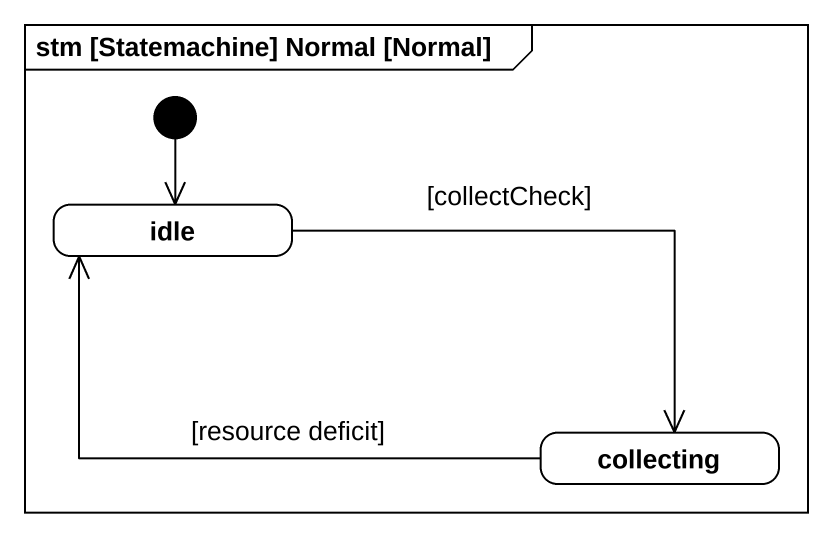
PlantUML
@startuml
mainframe stm [Statemachine] Normal [Normal]
hide empty description
state idle
state collecting
[*] --> idle
idle -right-> collecting : [collectCheck]
collecting -left-> idle : [resource deficit]
@enduml
